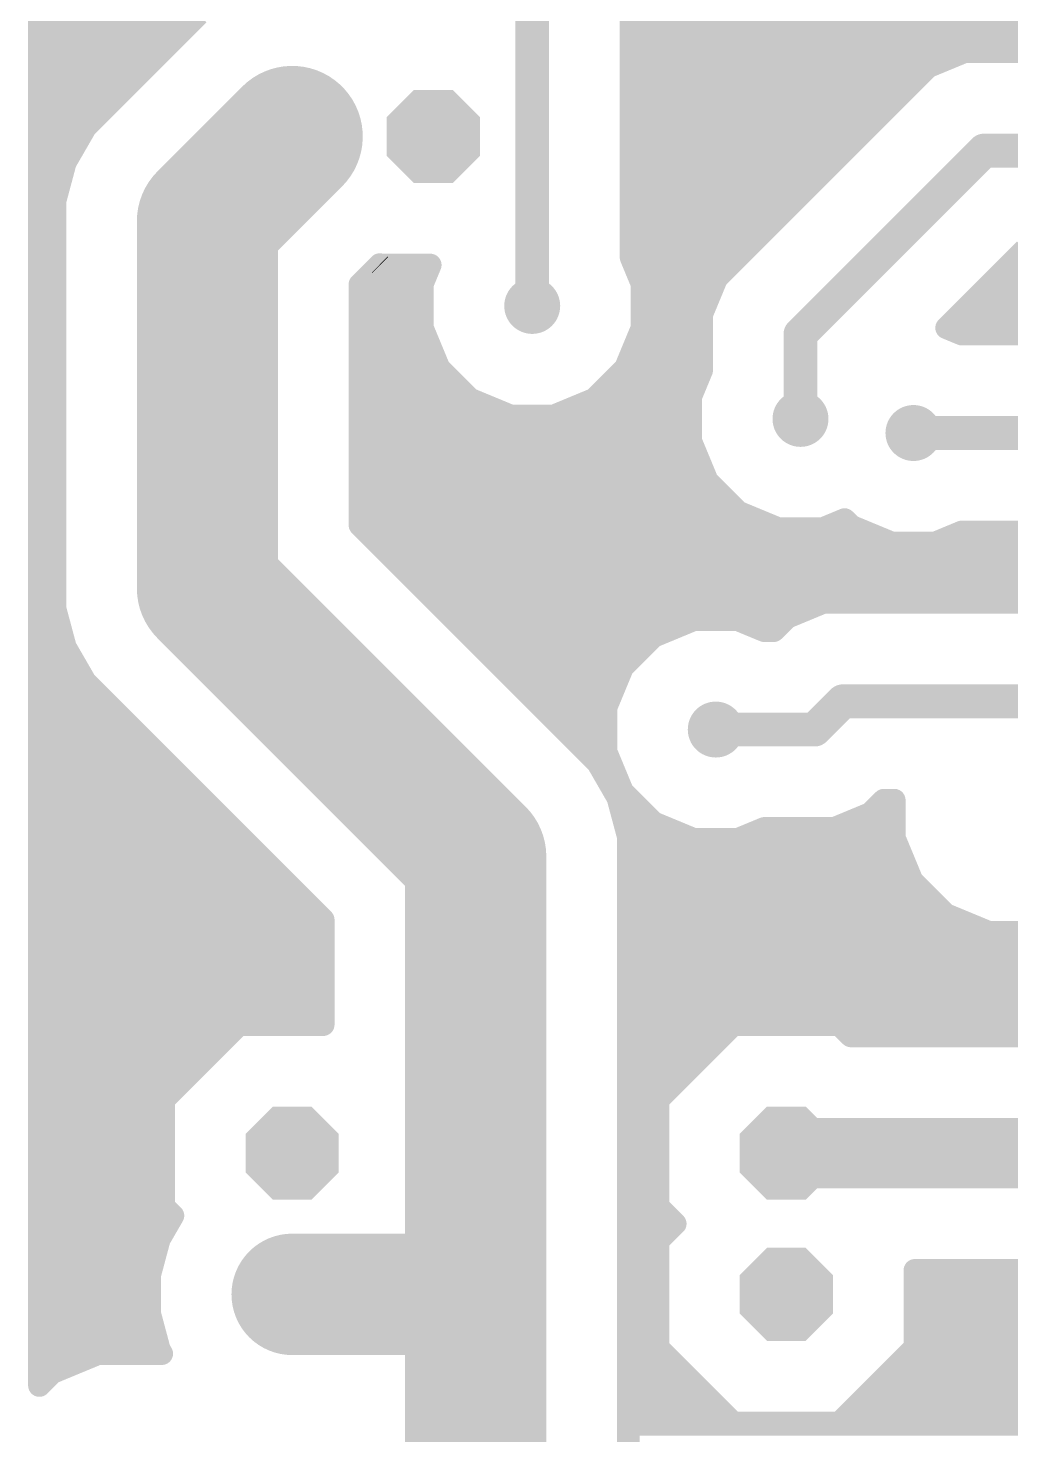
# Model space of a CAD drawing. Extents: x 0 to 141, y 0 to 150.
# Drawn here: x 55.7 to 73.38, y 25.41 to 50.72 of the extents above; entities that cross this region are included whole.
import ezdxf

# ---------------------------------------------------------------- set-up
doc = ezdxf.new("R2010")
doc.units = 0
for name, color, linetype in [('16', 175, 'CONTINUOUS'), ('17', 82, 'CONTINUOUS'), ('18', 82, 'CONTINUOUS')]:
    doc.layers.add(name, color=color, linetype=linetype)

# ---------------------------------------------------------------- blocks, each defined once
blk = doc.blocks.new('OCTAGONP')
at = {"const_width": 0.5}
blk.add_lwpolyline([(-0.25, -0.1036), (-0.25, 0.1036), (-0.1036, 0.25), (0.1036, 0.25), (0.25, 0.1036), (0.25, -0.1036), (0.1036, -0.25), (-0.1036, -0.25), (-0.25, -0.1036), (-0.25, 0.1036)], dxfattribs=at)
blk = doc.blocks.new('ROUNDV')
at = {"const_width": 0.5}
blk.add_lwpolyline([(0, -0.25, 1), (0, 0.25, 1), (0, -0.25)], format="xyb", dxfattribs=at)

msp = doc.modelspace()

# ---------------------------------------------------------------- linework, layer by layer
at = {"layer": '16'}
for points, const_width in [([(55.9052, 26.3002), (55.9052, 61.8663)], 0.4064), ([(64.77, 45.72), (64.77, 51.816)], 0.6096), ([(58.7676, 50.9631), (56.7329, 48.9284)], 0.4064), ([(66.548, 46.5921), (66.548, 50.9439)], 0.4064), ([(55.9052, 50.8), (58.6045, 50.8)], 0.4064), ([(66.548, 50.8), (86.6648, 50.8)], 0.4064), ([(55.9052, 50.3936), (58.1981, 50.3936)], 0.4064), ([(66.548, 50.3936), (77.0972, 50.3936)], 0.4064), ([(72.5443, 50.292), (71.8908, 50.0213)], 0.4064), ([(76.8519, 50.292), (72.5443, 50.292)], 0.4064), ([(55.9052, 49.9872), (57.7917, 49.9872)], 0.4064), ([(66.548, 49.9872), (71.8567, 49.9872)], 0.4064), ([(71.8908, 50.0213), (71.3907, 49.5212)], 0.4064), ([(58.928, 47.244), (60.452, 48.768)], 2.54), ([(55.9052, 49.5808), (57.3853, 49.5808)], 0.4064), ([(66.548, 49.5808), (71.4503, 49.5808)], 0.4064), ([(71.3907, 49.5212), (68.0887, 46.2192)], 0.4064), ([(55.9052, 49.1744), (56.9789, 49.1744)], 0.4064), ([(66.548, 49.1744), (71.0439, 49.1744)], 0.4064), ([(56.7329, 48.9284), (56.3717, 48.3028)], 0.4064), ([(55.9052, 48.768), (56.6403, 48.768)], 0.4064), ([(66.548, 48.768), (70.6375, 48.768)], 0.4064), ([(69.596, 45.212), (72.898, 48.514)], 0.6096), ([(72.898, 48.514), (77.724, 48.514)], 0.6096), ([(55.9052, 48.3616), (56.4057, 48.3616)], 0.4064), ([(56.3717, 48.3028), (56.1848, 47.6052)], 0.4064), ([(58.928, 40.64), (58.928, 47.244)], 2.54), ([(66.548, 48.3616), (70.2311, 48.3616)], 0.4064), ([(55.9052, 47.9552), (56.2786, 47.9552)], 0.4064), ([(66.548, 47.9552), (69.8247, 47.9552)], 0.4064), ([(55.9052, 47.5488), (56.1848, 47.5488)], 0.4064), ([(56.1848, 47.6052), (56.1848, 40.2788)], 0.4064), ([(66.548, 47.5488), (69.4183, 47.5488)], 0.4064), ([(55.9052, 47.1424), (56.1848, 47.1424)], 0.4064), ([(66.548, 47.1424), (69.0119, 47.1424)], 0.4064), ([(55.9052, 46.736), (56.1848, 46.736)], 0.4064), ([(66.548, 46.736), (68.6055, 46.736)], 0.4064), ([(72.2246, 45.3261), (73.6345, 46.736)], 0.4064), ([(61.6712, 46.1077), (62.0273, 46.4639)], 0.4064), ([(62.0273, 46.4639), (62.0346, 46.4566)], 0.4064), ([(62.0346, 46.4566), (62.9359, 46.4566)], 0.4064), ([(62.9359, 46.4566), (62.7936, 46.1131)], 0.4064), ([(66.7464, 46.1131), (66.548, 46.5921)], 0.4064), ([(55.9052, 46.3296), (56.1848, 46.3296)], 0.4064), ([(61.6712, 41.7763), (61.6712, 46.1077)], 0.4064), ([(61.8931, 46.3296), (62.8833, 46.3296)], 0.4064), ([(62.7936, 46.1131), (62.7936, 45.3269)], 0.4064), ([(66.6567, 46.3296), (68.1991, 46.3296)], 0.4064), ([(66.7464, 45.3269), (66.7464, 46.1131)], 0.4064), ([(68.0887, 46.2192), (67.818, 45.5657)], 0.4064), ([(73.2281, 46.3296), (86.6648, 46.3296)], 0.4064), ([(55.9052, 45.9232), (56.1848, 45.9232)], 0.4064), ([(61.6712, 45.9232), (62.7936, 45.9232)], 0.4064), ([(66.7464, 45.9232), (67.9661, 45.9232)], 0.4064), ([(72.8217, 45.9232), (86.6648, 45.9232)], 0.4064), ([(55.9052, 45.5168), (56.1848, 45.5168)], 0.4064), ([(61.6712, 45.5168), (62.7936, 45.5168)], 0.4064), ([(66.7464, 45.5168), (67.818, 45.5168)], 0.4064), ([(67.818, 45.5657), (67.818, 44.5601)], 0.4064), ([(72.4153, 45.5168), (86.6648, 45.5168)], 0.4064), ([(55.9052, 45.1104), (56.1848, 45.1104)], 0.4064), ([(61.6712, 45.1104), (62.8833, 45.1104)], 0.4064), ([(62.7936, 45.3269), (63.0945, 44.6005)], 0.4064), ([(66.4455, 44.6005), (66.7464, 45.3269)], 0.4064), ([(66.6567, 45.1104), (67.818, 45.1104)], 0.4064), ([(69.596, 43.688), (69.596, 45.212)], 0.6096), ([(72.5001, 45.212), (72.2246, 45.3261)], 0.4064), ([(75.8359, 45.212), (72.5001, 45.212)], 0.4064), ([(55.9052, 44.704), (56.1848, 44.704)], 0.4064), ([(61.6712, 44.704), (63.0516, 44.704)], 0.4064), ([(63.0945, 44.6005), (63.6505, 44.0445)], 0.4064), ([(65.8895, 44.0445), (66.4455, 44.6005)], 0.4064), ([(66.4884, 44.704), (67.818, 44.704)], 0.4064), ([(67.818, 44.5601), (67.6196, 44.0811)], 0.4064), ([(55.9052, 44.2976), (56.1848, 44.2976)], 0.4064), ([(61.6712, 44.2976), (63.3973, 44.2976)], 0.4064), ([(66.1427, 44.2976), (67.7093, 44.2976)], 0.4064), ([(67.6196, 44.0811), (67.6196, 43.2949)], 0.4064), ([(55.9052, 43.8912), (56.1848, 43.8912)], 0.4064), ([(61.6712, 43.8912), (64.0205, 43.8912)], 0.4064), ([(63.6505, 44.0445), (64.3769, 43.7436)], 0.4064), ([(65.1631, 43.7436), (65.8895, 44.0445)], 0.4064), ([(65.5195, 43.8912), (67.6196, 43.8912)], 0.4064), ([(64.3769, 43.7436), (65.1631, 43.7436)], 0.4064), ([(55.9052, 43.4848), (56.1848, 43.4848)], 0.4064), ([(61.6712, 43.4848), (67.6196, 43.4848)], 0.4064), ([(71.628, 43.434), (76.708, 43.434)], 0.6096), ([(55.9052, 43.0784), (56.1848, 43.0784)], 0.4064), ([(61.6712, 43.0784), (67.7093, 43.0784)], 0.4064), ([(67.6196, 43.2949), (67.9205, 42.5685)], 0.4064), ([(55.9052, 42.672), (56.1848, 42.672)], 0.4064), ([(61.6712, 42.672), (67.8776, 42.672)], 0.4064), ([(67.9205, 42.5685), (68.4765, 42.0125)], 0.4064), ([(55.9052, 42.2656), (56.1848, 42.2656)], 0.4064), ([(61.6712, 42.2656), (68.2233, 42.2656)], 0.4064), ([(55.9052, 41.8592), (56.1848, 41.8592)], 0.4064), ([(61.6712, 41.8592), (68.8465, 41.8592)], 0.4064), ([(68.4765, 42.0125), (69.2029, 41.7116)], 0.4064), ([(69.9891, 41.7116), (70.3895, 41.8774)], 0.4064), ([(70.3455, 41.8592), (70.4077, 41.8592)], 0.4064), ([(70.3895, 41.8774), (70.5085, 41.7585)], 0.4064), ([(63.754, 35.814), (58.928, 40.64)], 2.54), ([(65.9491, 37.4984), (61.6712, 41.7763)], 0.4064), ([(69.2029, 41.7116), (69.9891, 41.7116)], 0.4064), ([(70.5085, 41.7585), (71.2349, 41.4576)], 0.4064), ([(72.0211, 41.4576), (72.5001, 41.656)], 0.4064), ([(72.5001, 41.656), (75.8359, 41.656)], 0.4064), ([(55.9052, 41.4528), (56.1848, 41.4528)], 0.4064), ([(61.9947, 41.4528), (86.6648, 41.4528)], 0.4064), ([(71.2349, 41.4576), (72.0211, 41.4576)], 0.4064), ([(55.9052, 41.0464), (56.1848, 41.0464)], 0.4064), ([(62.4011, 41.0464), (86.6648, 41.0464)], 0.4064), ([(55.9052, 40.64), (56.1848, 40.64)], 0.4064), ([(62.8075, 40.64), (86.6648, 40.64)], 0.4064), ([(70.0043, 40.386), (69.3508, 40.1153)], 0.4064), ([(78.5857, 40.386), (70.0043, 40.386)], 0.4064), ([(55.9052, 40.2336), (56.1969, 40.2336)], 0.4064), ([(56.1848, 40.2788), (56.3717, 39.5812)], 0.4064), ([(63.2139, 40.2336), (69.6364, 40.2336)], 0.4064), ([(67.6789, 40.0764), (66.9525, 39.7755)], 0.4064), ([(68.4651, 40.0764), (67.6789, 40.0764)], 0.4064), ([(68.9441, 39.878), (68.4651, 40.0764)], 0.4064), ([(69.3508, 40.1153), (69.1135, 39.878)], 0.4064), ([(55.9052, 39.8272), (56.3058, 39.8272)], 0.4064), ([(63.6203, 39.8272), (67.0773, 39.8272)], 0.4064), ([(69.1135, 39.878), (68.9441, 39.878)], 0.4064), ([(56.3717, 39.5812), (56.7329, 38.9556)], 0.4064), ([(66.9525, 39.7755), (66.3965, 39.2195)], 0.4064), ([(55.9052, 39.4208), (56.4643, 39.4208)], 0.4064), ([(64.0267, 39.4208), (66.5978, 39.4208)], 0.4064), ([(66.3965, 39.2195), (66.0956, 38.4931)], 0.4064), ([(55.9052, 39.0144), (56.699, 39.0144)], 0.4064), ([(56.7329, 38.9556), (57.2436, 38.4449)], 0.4064), ([(64.4331, 39.0144), (66.3115, 39.0144)], 0.4064), ([(55.9052, 38.608), (57.0805, 38.608)], 0.4064), ([(64.8395, 38.608), (66.1432, 38.608)], 0.4064), ([(69.85, 38.1), (70.358, 38.608)], 0.6096), ([(70.358, 38.608), (78.232, 38.608)], 0.6096), ([(57.2436, 38.4449), (61.0108, 34.6777)], 0.4064), ([(66.0956, 38.4931), (66.0956, 37.7069)], 0.4064), ([(55.9052, 38.2016), (57.4869, 38.2016)], 0.4064), ([(65.2459, 38.2016), (66.0956, 38.2016)], 0.4064), ([(68.072, 38.1), (69.85, 38.1)], 0.6096), ([(55.9052, 37.7952), (57.8933, 37.7952)], 0.4064), ([(65.6523, 37.7952), (66.0956, 37.7952)], 0.4064), ([(66.0956, 37.7069), (66.3965, 36.9805)], 0.4064), ([(55.9052, 37.3888), (58.2997, 37.3888)], 0.4064), ([(66.3103, 36.8728), (65.9491, 37.4984)], 0.4064), ([(66.0124, 37.3888), (66.2273, 37.3888)], 0.4064), ([(55.9052, 36.9824), (58.7061, 36.9824)], 0.4064), ([(63.754, 27.686), (63.754, 35.814)], 2.54), ([(66.247, 36.9824), (66.3957, 36.9824)], 0.4064), ([(66.4972, 36.1752), (66.3103, 36.8728)], 0.4064), ([(66.3965, 36.9805), (66.9525, 36.4245)], 0.4064), ([(70.8572, 36.5927), (71.0945, 36.83)], 0.4064), ([(71.0945, 36.83), (71.2828, 36.83)], 0.4064), ([(71.2828, 36.83), (71.2828, 36.1537)], 0.4064), ([(55.9052, 36.576), (59.1125, 36.576)], 0.4064), ([(66.3898, 36.576), (66.8009, 36.576)], 0.4064), ([(70.2037, 36.322), (70.8572, 36.5927)], 0.4064), ([(70.8169, 36.576), (71.2828, 36.576)], 0.4064), ([(66.9525, 36.4245), (67.6789, 36.1236)], 0.4064), ([(68.4651, 36.1236), (68.9441, 36.322)], 0.4064), ([(68.9441, 36.322), (70.2037, 36.322)], 0.4064), ([(55.9052, 36.1696), (59.5189, 36.1696)], 0.4064), ([(66.4972, 24.5537), (66.4972, 36.1752)], 0.4064), ([(66.4972, 36.1696), (67.5678, 36.1696)], 0.4064), ([(67.6789, 36.1236), (68.4651, 36.1236)], 0.4064), ([(68.5762, 36.1696), (71.2828, 36.1696)], 0.4064), ([(71.2828, 36.1537), (71.606, 35.3733)], 0.4064), ([(55.9052, 35.7632), (59.9253, 35.7632)], 0.4064), ([(66.4972, 35.7632), (71.4445, 35.7632)], 0.4064), ([(55.9052, 35.3568), (60.3317, 35.3568)], 0.4064), ([(66.4972, 35.3568), (71.6225, 35.3568)], 0.4064), ([(71.606, 35.3733), (72.2033, 34.776)], 0.4064), ([(55.9052, 34.9504), (60.7381, 34.9504)], 0.4064), ([(66.4972, 34.9504), (72.0289, 34.9504)], 0.4064), ([(72.2033, 34.776), (72.9837, 34.4528)], 0.4064), ([(55.9052, 34.544), (61.0108, 34.544)], 0.4064), ([(61.0108, 34.6777), (61.0108, 32.7914)], 0.4064), ([(66.4972, 34.544), (72.7635, 34.544)], 0.4064), ([(72.9837, 34.4528), (73.8283, 34.4528)], 0.4064), ([(55.9052, 34.1376), (61.0108, 34.1376)], 0.4064), ([(66.4972, 34.1376), (86.6648, 34.1376)], 0.4064), ([(55.9052, 33.7312), (61.0108, 33.7312)], 0.4064), ([(66.4972, 33.7312), (86.6648, 33.7312)], 0.4064), ([(55.9052, 33.3248), (61.0108, 33.3248)], 0.4064), ([(66.4972, 33.3248), (86.6648, 33.3248)], 0.4064), ([(55.9052, 32.9184), (61.0108, 32.9184)], 0.4064), ([(59.4946, 32.7914), (58.1406, 31.4374)], 0.4064), ([(61.0108, 32.7914), (59.4946, 32.7914)], 0.4064), ([(66.4972, 32.9184), (86.6648, 32.9184)], 0.4064), ([(68.3846, 32.7914), (67.0306, 31.4374)], 0.4064), ([(70.2994, 32.7914), (68.3846, 32.7914)], 0.4064), ([(70.5026, 32.5882), (70.2994, 32.7914)], 0.4064), ([(55.9052, 32.512), (59.2152, 32.512)], 0.4064), ([(66.4972, 32.512), (68.1052, 32.512)], 0.4064), ([(76.8174, 32.5882), (70.5026, 32.5882)], 0.4064), ([(55.9052, 32.1056), (58.8088, 32.1056)], 0.4064), ([(66.4972, 32.1056), (67.6988, 32.1056)], 0.4064), ([(55.9052, 31.6992), (58.4024, 31.6992)], 0.4064), ([(66.4972, 31.6992), (67.2924, 31.6992)], 0.4064), ([(58.1406, 31.4374), (58.1406, 29.5226)], 0.4064), ([(67.0306, 31.4374), (67.0306, 29.5226)], 0.4064), ([(55.9052, 31.2928), (58.1406, 31.2928)], 0.4064), ([(66.4972, 31.2928), (67.0306, 31.2928)], 0.4064), ([(55.9052, 30.8864), (58.1406, 30.8864)], 0.4064), ([(66.4972, 30.8864), (67.0306, 30.8864)], 0.4064), ([(69.342, 30.48), (77.978, 30.48)], 1.27), ([(55.9052, 30.48), (58.1406, 30.48)], 0.4064), ([(66.4972, 30.48), (67.0306, 30.48)], 0.4064), ([(55.9052, 30.0736), (58.1406, 30.0736)], 0.4064), ([(66.4972, 30.0736), (67.0306, 30.0736)], 0.4064), ([(55.9052, 29.6672), (58.1406, 29.6672)], 0.4064), ([(66.4972, 29.6672), (67.0306, 29.6672)], 0.4064), ([(58.1406, 29.5226), (58.3072, 29.356)], 0.4064), ([(67.0306, 29.5226), (67.3432, 29.21)], 0.4064), ([(55.9052, 29.2608), (58.2523, 29.2608)], 0.4064), ([(58.3072, 29.356), (58.0614, 28.9302)], 0.4064), ([(66.4972, 29.2608), (67.2924, 29.2608)], 0.4064), ([(67.3432, 29.21), (67.0306, 28.8974)], 0.4064), ([(58.0614, 28.9302), (57.8866, 28.2777)], 0.4064), ([(67.0306, 28.8974), (67.0306, 26.9826)], 0.4064), ([(55.9052, 28.8544), (58.0411, 28.8544)], 0.4064), ([(60.452, 27.94), (63.5, 27.94)], 2.1844), ([(63.5, 27.94), (63.754, 27.686)], 2.1844), ([(63.754, 21.4884), (63.754, 27.686)], 2.54), ([(66.4972, 28.8544), (67.0306, 28.8544)], 0.4064), ([(55.9052, 28.448), (57.9322, 28.448)], 0.4064), ([(66.4972, 28.448), (67.0306, 28.448)], 0.4064), ([(57.8866, 28.2777), (57.8866, 27.6023)], 0.4064), ([(71.6534, 26.9826), (71.6534, 28.3718)], 0.4064), ([(71.6534, 28.3718), (75.6666, 28.3718)], 0.4064), ([(55.9052, 28.0416), (57.8866, 28.0416)], 0.4064), ([(66.4972, 28.0416), (67.0306, 28.0416)], 0.4064), ([(71.6534, 28.0416), (75.6666, 28.0416)], 0.4064), ([(55.9052, 27.6352), (57.8866, 27.6352)], 0.4064), ([(66.4972, 27.6352), (67.0306, 27.6352)], 0.4064), ([(71.6534, 27.6352), (75.6666, 27.6352)], 0.4064), ([(57.8866, 27.6023), (58.0614, 26.9498)], 0.4064), ([(55.9052, 27.2288), (57.9867, 27.2288)], 0.4064), ([(66.4972, 27.2288), (67.0306, 27.2288)], 0.4064), ([(71.6534, 27.2288), (75.6666, 27.2288)], 0.4064), ([(56.9594, 26.8732), (56.1379, 26.5329)], 0.4064), ([(58.1057, 26.8732), (56.9594, 26.8732)], 0.4064), ([(58.0614, 26.9498), (58.1057, 26.8732)], 0.4064), ([(67.0306, 26.9826), (68.3846, 25.6286)], 0.4064), ([(70.2994, 25.6286), (71.6534, 26.9826)], 0.4064), ([(55.9052, 26.8224), (56.8368, 26.8224)], 0.4064), ([(66.4972, 26.8224), (67.1908, 26.8224)], 0.4064), ([(71.4932, 26.8224), (75.8268, 26.8224)], 0.4064), ([(56.1379, 26.5329), (55.9052, 26.3002)], 0.4064), ([(55.9052, 26.416), (56.021, 26.416)], 0.4064), ([(66.4972, 26.416), (67.5972, 26.416)], 0.4064), ([(71.0868, 26.416), (76.2332, 26.416)], 0.4064), ([(66.4972, 26.0096), (68.0036, 26.0096)], 0.4064), ([(70.6804, 26.0096), (76.6396, 26.0096)], 0.4064), ([(68.3846, 25.6286), (70.2994, 25.6286)], 0.4064), ([(66.4972, 25.6032), (86.6648, 25.6032)], 0.4064)]:
    msp.add_lwpolyline(points, dxfattribs=dict(at, const_width=const_width))
for points, const_width in [([(55.9052, 50.9016, 1), (55.9052, 50.6984)], 0.2032), ([(58.6045, 50.6984, 1), (58.6045, 50.9016)], 0.2032), ([(66.548, 50.9016, 1), (66.548, 50.6984)], 0.2032), ([(55.9052, 50.4952, 1), (55.9052, 50.292)], 0.2032), ([(58.1981, 50.292, 1), (58.1981, 50.4952)], 0.2032), ([(66.548, 50.4952, 1), (66.548, 50.292)], 0.2032), ([(72.5443, 50.3936, 1), (72.5443, 50.1904)], 0.2032), ([(72.5832, 50.1981, 1), (72.5055, 50.3859)], 0.2032), ([(55.9052, 50.0888, 1), (55.9052, 49.8856)], 0.2032), ([(57.7917, 49.8856, 1), (57.7917, 50.0888)], 0.2032), ([(66.548, 50.0888, 1), (66.548, 49.8856)], 0.2032), ([(71.852, 50.1152, 1), (71.9297, 49.9274)], 0.2032), ([(71.9627, 49.9495, 1), (71.819, 50.0932)], 0.2032), ([(71.8567, 49.8856, 1), (71.8567, 50.0888)], 0.2032), ([(60.901, 48.319, 1), (60.003, 49.217)], 1.27), ([(55.9052, 49.6824, 1), (55.9052, 49.4792)], 0.2032), ([(57.3853, 49.4792, 1), (57.3853, 49.6824)], 0.2032), ([(66.548, 49.6824, 1), (66.548, 49.4792)], 0.2032), ([(71.3188, 49.593, 1), (71.4625, 49.4493)], 0.2032), ([(71.4625, 49.4493, 1), (71.3188, 49.593)], 0.2032), ([(71.4503, 49.4792, 1), (71.4503, 49.6824)], 0.2032), ([(55.9052, 49.276, 1), (55.9052, 49.0728)], 0.2032), ([(56.9789, 49.0728, 1), (56.9789, 49.276)], 0.2032), ([(66.548, 49.276, 1), (66.548, 49.0728)], 0.2032), ([(71.0439, 49.0728, 1), (71.0439, 49.276)], 0.2032), ([(56.6611, 49.0002, 1), (56.8047, 48.8565)], 0.2032), ([(56.8209, 48.8776, 1), (56.6449, 48.9792)], 0.2032), ([(55.9052, 48.8696, 1), (55.9052, 48.6664)], 0.2032), ([(56.6403, 48.6664, 1), (56.6403, 48.8696)], 0.2032), ([(66.548, 48.8696, 1), (66.548, 48.6664)], 0.2032), ([(70.6375, 48.6664, 1), (70.6375, 48.8696)], 0.2032), ([(72.898, 48.6664, 1), (72.898, 48.3616)], 0.3048), ([(73.0058, 48.4062, 1), (72.7902, 48.6218)], 0.3048), ([(55.9052, 48.4632, 1), (55.9052, 48.26)], 0.2032), ([(56.2838, 48.3536, 1), (56.4597, 48.252)], 0.2032), ([(56.4699, 48.2765, 1), (56.2736, 48.3291)], 0.2032), ([(56.4057, 48.26, 1), (56.4057, 48.4632)], 0.2032), ([(59.563, 47.244, 1), (58.293, 47.244)], 1.27), ([(66.548, 48.4632, 1), (66.548, 48.26)], 0.2032), ([(70.2311, 48.26, 1), (70.2311, 48.4632)], 0.2032), ([(55.9052, 48.0568, 1), (55.9052, 47.8536)], 0.2032), ([(56.2786, 47.8536, 1), (56.2786, 48.0568)], 0.2032), ([(58.479, 47.693, 1), (59.377, 46.795)], 1.27), ([(66.548, 48.0568, 1), (66.548, 47.8536)], 0.2032), ([(69.8247, 47.8536, 1), (69.8247, 48.0568)], 0.2032), ([(55.9052, 47.6504, 1), (55.9052, 47.4472)], 0.2032), ([(56.2864, 47.6052, 1), (56.0832, 47.6052)], 0.2032), ([(56.0867, 47.6314, 1), (56.2829, 47.5789)], 0.2032), ([(56.1848, 47.4472, 1), (56.1848, 47.6504)], 0.2032), ([(66.548, 47.6504, 1), (66.548, 47.4472)], 0.2032), ([(69.4183, 47.4472, 1), (69.4183, 47.6504)], 0.2032), ([(55.9052, 47.244, 1), (55.9052, 47.0408)], 0.2032), ([(56.1848, 47.0408, 1), (56.1848, 47.244)], 0.2032), ([(66.548, 47.244, 1), (66.548, 47.0408)], 0.2032), ([(69.0119, 47.0408, 1), (69.0119, 47.244)], 0.2032), ([(55.9052, 46.8376, 1), (55.9052, 46.6344)], 0.2032), ([(56.1848, 46.6344, 1), (56.1848, 46.8376)], 0.2032), ([(66.548, 46.8376, 1), (66.548, 46.6344)], 0.2032), ([(68.6055, 46.6344, 1), (68.6055, 46.8376)], 0.2032), ([(62.0992, 46.5357, 1), (61.9555, 46.392)], 0.2032), ([(62.0346, 46.5582, 1), (62.0346, 46.355)], 0.2032), ([(62.0992, 46.392, 1), (61.9555, 46.5357)], 0.2032), ([(61.9627, 46.3848, 1), (62.1064, 46.5284)], 0.2032), ([(63.0297, 46.4177, 1), (62.842, 46.4955)], 0.2032), ([(62.9359, 46.355, 1), (62.9359, 46.5582)], 0.2032), ([(66.6419, 46.631, 1), (66.4541, 46.5532)], 0.2032), ([(66.4464, 46.5921, 1), (66.6496, 46.5921)], 0.2032), ([(55.9052, 46.4312, 1), (55.9052, 46.228)], 0.2032), ([(56.1848, 46.228, 1), (56.1848, 46.4312)], 0.2032), ([(61.7728, 46.1077, 1), (61.5696, 46.1077)], 0.2032), ([(61.8931, 46.4312, 1), (61.8931, 46.228)], 0.2032), ([(62.8952, 46.1131, 1), (62.692, 46.1131)], 0.2032), ([(62.8833, 46.228, 1), (62.8833, 46.4312)], 0.2032), ([(66.6567, 46.4312, 1), (66.6567, 46.228)], 0.2032), ([(66.848, 46.1131, 1), (66.6448, 46.1131)], 0.2032), ([(68.0168, 46.291, 1), (68.1605, 46.1473)], 0.2032), ([(68.1826, 46.1803, 1), (67.9948, 46.258)], 0.2032), ([(68.1991, 46.228, 1), (68.1991, 46.4312)], 0.2032), ([(73.2281, 46.4312, 1), (73.2281, 46.228)], 0.2032), ([(55.9052, 46.0248, 1), (55.9052, 45.8216)], 0.2032), ([(56.1848, 45.8216, 1), (56.1848, 46.0248)], 0.2032), ([(61.5994, 46.1796, 1), (61.743, 46.0359)], 0.2032), ([(61.6712, 46.0248, 1), (61.6712, 45.8216)], 0.2032), ([(62.6997, 46.152, 1), (62.8875, 46.0743)], 0.2032), ([(62.7936, 45.8216, 1), (62.7936, 46.0248)], 0.2032), ([(66.7464, 46.0248, 1), (66.7464, 45.8216)], 0.2032), ([(66.6525, 46.0743, 1), (66.8403, 46.152)], 0.2032), ([(67.9661, 45.8216, 1), (67.9661, 46.0248)], 0.2032), ([(72.8217, 46.0248, 1), (72.8217, 45.8216)], 0.2032), ([(64.6176, 45.72, 1), (64.9224, 45.72)], 0.3048), ([(55.9052, 45.6184, 1), (55.9052, 45.4152)], 0.2032), ([(56.1848, 45.4152, 1), (56.1848, 45.6184)], 0.2032), ([(61.6712, 45.6184, 1), (61.6712, 45.4152)], 0.2032), ([(62.7936, 45.4152, 1), (62.7936, 45.6184)], 0.2032), ([(66.7464, 45.6184, 1), (66.7464, 45.4152)], 0.2032), ([(67.9196, 45.5657, 1), (67.7164, 45.5657)], 0.2032), ([(67.7241, 45.6045, 1), (67.9119, 45.5268)], 0.2032), ([(67.818, 45.4152, 1), (67.818, 45.6184)], 0.2032), ([(72.4153, 45.6184, 1), (72.4153, 45.4152)], 0.2032), ([(55.9052, 45.212, 1), (55.9052, 45.0088)], 0.2032), ([(56.1848, 45.0088, 1), (56.1848, 45.212)], 0.2032), ([(61.6712, 45.212, 1), (61.6712, 45.0088)], 0.2032), ([(62.8875, 45.3657, 1), (62.6997, 45.288)], 0.2032), ([(62.692, 45.3269, 1), (62.8952, 45.3269)], 0.2032), ([(62.8833, 45.0088, 1), (62.8833, 45.212)], 0.2032), ([(66.6567, 45.212, 1), (66.6567, 45.0088)], 0.2032), ([(66.6448, 45.3269, 1), (66.848, 45.3269)], 0.2032), ([(66.8403, 45.288, 1), (66.6525, 45.3657)], 0.2032), ([(67.818, 45.0088, 1), (67.818, 45.212)], 0.2032), ([(69.4882, 45.3198, 1), (69.7038, 45.1042)], 0.3048), ([(69.7484, 45.212, 1), (69.4436, 45.212)], 0.3048), ([(72.1527, 45.398, 1), (72.2964, 45.2543)], 0.2032), ([(72.2635, 45.42, 1), (72.1857, 45.2323)], 0.2032), ([(72.5001, 45.3136, 1), (72.5001, 45.1104)], 0.2032), ([(72.4612, 45.1181, 1), (72.539, 45.3059)], 0.2032), ([(55.9052, 44.8056, 1), (55.9052, 44.6024)], 0.2032), ([(56.1848, 44.6024, 1), (56.1848, 44.8056)], 0.2032), ([(61.6712, 44.8056, 1), (61.6712, 44.6024)], 0.2032), ([(63.1663, 44.6723, 1), (63.0226, 44.5286)], 0.2032), ([(63.0516, 44.6024, 1), (63.0516, 44.8056)], 0.2032), ([(66.5174, 44.5286, 1), (66.3737, 44.6723)], 0.2032), ([(66.4884, 44.8056, 1), (66.4884, 44.6024)], 0.2032), ([(67.818, 44.6024, 1), (67.818, 44.8056)], 0.2032), ([(63.0006, 44.5616, 1), (63.1884, 44.6393)], 0.2032), ([(66.3516, 44.6393, 1), (66.5394, 44.5616)], 0.2032), ([(67.7164, 44.5601, 1), (67.9196, 44.5601)], 0.2032), ([(67.9119, 44.5212, 1), (67.7241, 44.599)], 0.2032), ([(55.9052, 44.3992, 1), (55.9052, 44.196)], 0.2032), ([(56.1848, 44.196, 1), (56.1848, 44.3992)], 0.2032), ([(61.6712, 44.3992, 1), (61.6712, 44.196)], 0.2032), ([(63.3973, 44.196, 1), (63.3973, 44.3992)], 0.2032), ([(66.1427, 44.3992, 1), (66.1427, 44.196)], 0.2032), ([(67.7212, 44.0811, 1), (67.518, 44.0811)], 0.2032), ([(67.7093, 44.196, 1), (67.7093, 44.3992)], 0.2032), ([(55.9052, 43.9928, 1), (55.9052, 43.7896)], 0.2032), ([(56.1848, 43.7896, 1), (56.1848, 43.9928)], 0.2032), ([(61.6712, 43.9928, 1), (61.6712, 43.7896)], 0.2032), ([(63.6893, 44.1384, 1), (63.6116, 43.9506)], 0.2032), ([(63.5786, 43.9726, 1), (63.7223, 44.1163)], 0.2032), ([(64.0205, 43.7896, 1), (64.0205, 43.9928)], 0.2032), ([(65.5195, 43.9928, 1), (65.5195, 43.7896)], 0.2032), ([(65.8177, 44.1163, 1), (65.9614, 43.9726)], 0.2032), ([(65.9284, 43.9506, 1), (65.8507, 44.1384)], 0.2032), ([(67.5257, 44.12, 1), (67.7135, 44.0423)], 0.2032), ([(67.6196, 43.7896, 1), (67.6196, 43.9928)], 0.2032), ([(64.3769, 43.8452, 1), (64.3769, 43.642)], 0.2032), ([(64.338, 43.6497, 1), (64.4157, 43.8375)], 0.2032), ([(65.1243, 43.8375, 1), (65.202, 43.6497)], 0.2032), ([(65.1631, 43.642, 1), (65.1631, 43.8452)], 0.2032), ([(69.4436, 43.688, 1), (69.7484, 43.688)], 0.3048), ([(55.9052, 43.5864, 1), (55.9052, 43.3832)], 0.2032), ([(56.1848, 43.3832, 1), (56.1848, 43.5864)], 0.2032), ([(61.6712, 43.5864, 1), (61.6712, 43.3832)], 0.2032), ([(67.6196, 43.3832, 1), (67.6196, 43.5864)], 0.2032), ([(71.628, 43.5864, 1), (71.628, 43.2816)], 0.3048), ([(55.9052, 43.18, 1), (55.9052, 42.9768)], 0.2032), ([(56.1848, 42.9768, 1), (56.1848, 43.18)], 0.2032), ([(61.6712, 43.18, 1), (61.6712, 42.9768)], 0.2032), ([(67.7135, 43.3337, 1), (67.5257, 43.256)], 0.2032), ([(67.518, 43.2949, 1), (67.7212, 43.2949)], 0.2032), ([(67.7093, 42.9768, 1), (67.7093, 43.18)], 0.2032), ([(55.9052, 42.7736, 1), (55.9052, 42.5704)], 0.2032), ([(56.1848, 42.5704, 1), (56.1848, 42.7736)], 0.2032), ([(61.6712, 42.7736, 1), (61.6712, 42.5704)], 0.2032), ([(67.9923, 42.6403, 1), (67.8486, 42.4966)], 0.2032), ([(67.8776, 42.5704, 1), (67.8776, 42.7736)], 0.2032), ([(67.8266, 42.5296, 1), (68.0144, 42.6073)], 0.2032), ([(55.9052, 42.3672, 1), (55.9052, 42.164)], 0.2032), ([(56.1848, 42.164, 1), (56.1848, 42.3672)], 0.2032), ([(61.6712, 42.3672, 1), (61.6712, 42.164)], 0.2032), ([(68.2233, 42.164, 1), (68.2233, 42.3672)], 0.2032), ([(55.9052, 41.9608, 1), (55.9052, 41.7576)], 0.2032), ([(56.1848, 41.7576, 1), (56.1848, 41.9608)], 0.2032), ([(61.6712, 41.9608, 1), (61.6712, 41.7576)], 0.2032), ([(68.5153, 42.1064, 1), (68.4376, 41.9186)], 0.2032), ([(68.4046, 41.9406, 1), (68.5483, 42.0843)], 0.2032), ([(68.8465, 41.7576, 1), (68.8465, 41.9608)], 0.2032), ([(70.3455, 41.9608, 1), (70.3455, 41.7576)], 0.2032), ([(70.4613, 41.9493, 1), (70.3177, 41.8056)], 0.2032), ([(70.4284, 41.7836, 1), (70.3506, 41.9713)], 0.2032), ([(70.4077, 41.7576, 1), (70.4077, 41.9608)], 0.2032), ([(59.377, 41.089, 1), (58.479, 40.191)], 1.27), ([(61.743, 41.8481, 1), (61.5994, 41.7044)], 0.2032), ([(61.5696, 41.7763, 1), (61.7728, 41.7763)], 0.2032), ([(69.2029, 41.8132, 1), (69.2029, 41.61)], 0.2032), ([(69.164, 41.6177, 1), (69.2417, 41.8055)], 0.2032), ([(69.9503, 41.8055, 1), (70.028, 41.6177)], 0.2032), ([(69.9891, 41.61, 1), (69.9891, 41.8132)], 0.2032), ([(70.5473, 41.8524, 1), (70.4696, 41.6646)], 0.2032), ([(70.4366, 41.6866, 1), (70.5803, 41.8303)], 0.2032), ([(72.5001, 41.7576, 1), (72.5001, 41.5544)], 0.2032), ([(72.539, 41.5621, 1), (72.4612, 41.7499)], 0.2032), ([(55.9052, 41.5544, 1), (55.9052, 41.3512)], 0.2032), ([(56.1848, 41.3512, 1), (56.1848, 41.5544)], 0.2032), ([(61.9947, 41.5544, 1), (61.9947, 41.3512)], 0.2032), ([(71.2349, 41.5592, 1), (71.2349, 41.356)], 0.2032), ([(71.196, 41.3637, 1), (71.2737, 41.5515)], 0.2032), ([(71.9823, 41.5515, 1), (72.06, 41.3637)], 0.2032), ([(72.0211, 41.356, 1), (72.0211, 41.5592)], 0.2032), ([(55.9052, 41.148, 1), (55.9052, 40.9448)], 0.2032), ([(56.1848, 40.9448, 1), (56.1848, 41.148)], 0.2032), ([(58.293, 40.64, 1), (59.563, 40.64)], 1.27), ([(62.4011, 41.148, 1), (62.4011, 40.9448)], 0.2032), ([(55.9052, 40.7416, 1), (55.9052, 40.5384)], 0.2032), ([(56.1848, 40.5384, 1), (56.1848, 40.7416)], 0.2032), ([(62.8075, 40.7416, 1), (62.8075, 40.5384)], 0.2032), ([(70.0043, 40.4876, 1), (70.0043, 40.2844)], 0.2032), ([(70.0432, 40.2921, 1), (69.9655, 40.4799)], 0.2032), ([(55.9052, 40.3352, 1), (55.9052, 40.132)], 0.2032), ([(56.2829, 40.3051, 1), (56.0867, 40.2526)], 0.2032), ([(56.0832, 40.2788, 1), (56.2864, 40.2788)], 0.2032), ([(56.1969, 40.132, 1), (56.1969, 40.3352)], 0.2032), ([(63.2139, 40.3352, 1), (63.2139, 40.132)], 0.2032), ([(67.6789, 40.178, 1), (67.6789, 39.9748)], 0.2032), ([(67.7177, 39.9825, 1), (67.64, 40.1703)], 0.2032), ([(68.504, 40.1703, 1), (68.4263, 39.9825)], 0.2032), ([(68.4651, 39.9748, 1), (68.4651, 40.178)], 0.2032), ([(69.312, 40.2092, 1), (69.3897, 40.0214)], 0.2032), ([(69.4227, 40.0435, 1), (69.279, 40.1872)], 0.2032), ([(69.6364, 40.132, 1), (69.6364, 40.3352)], 0.2032), ([(55.9052, 39.9288, 1), (55.9052, 39.7256)], 0.2032), ([(56.3058, 39.7256, 1), (56.3058, 39.9288)], 0.2032), ([(63.6203, 39.9288, 1), (63.6203, 39.7256)], 0.2032), ([(67.0773, 39.7256, 1), (67.0773, 39.9288)], 0.2032), ([(68.9441, 39.9796, 1), (68.9441, 39.7764)], 0.2032), ([(68.9052, 39.7841, 1), (68.983, 39.9719)], 0.2032), ([(69.0417, 39.9498, 1), (69.1854, 39.8062)], 0.2032), ([(69.1135, 39.7764, 1), (69.1135, 39.9796)], 0.2032), ([(56.4597, 39.632, 1), (56.2838, 39.5304)], 0.2032), ([(66.9136, 39.8694, 1), (66.9913, 39.6816)], 0.2032), ([(67.0243, 39.7037, 1), (66.8806, 39.8474)], 0.2032), ([(55.9052, 39.5224, 1), (55.9052, 39.3192)], 0.2032), ([(56.2736, 39.5549, 1), (56.4699, 39.6075)], 0.2032), ([(56.4643, 39.3192, 1), (56.4643, 39.5224)], 0.2032), ([(64.0267, 39.5224, 1), (64.0267, 39.3192)], 0.2032), ([(66.5978, 39.3192, 1), (66.5978, 39.5224)], 0.2032), ([(66.3246, 39.2914, 1), (66.4683, 39.1477)], 0.2032), ([(66.4904, 39.1807, 1), (66.3026, 39.2584)], 0.2032), ([(55.9052, 39.116, 1), (55.9052, 38.9128)], 0.2032), ([(56.8047, 39.0275, 1), (56.6611, 38.8838)], 0.2032), ([(56.6449, 38.9048, 1), (56.8209, 39.0064)], 0.2032), ([(56.699, 38.9128, 1), (56.699, 39.116)], 0.2032), ([(64.4331, 39.116, 1), (64.4331, 38.9128)], 0.2032), ([(66.3115, 38.9128, 1), (66.3115, 39.116)], 0.2032), ([(55.9052, 38.7096, 1), (55.9052, 38.5064)], 0.2032), ([(57.0805, 38.5064, 1), (57.0805, 38.7096)], 0.2032), ([(64.8395, 38.7096, 1), (64.8395, 38.5064)], 0.2032), ([(66.1432, 38.5064, 1), (66.1432, 38.7096)], 0.2032), ([(70.358, 38.7604, 1), (70.358, 38.4556)], 0.3048), ([(70.4658, 38.5002, 1), (70.2502, 38.7158)], 0.3048), ([(57.3155, 38.5167, 1), (57.1718, 38.3731)], 0.2032), ([(57.1718, 38.3731, 1), (57.3155, 38.5167)], 0.2032), ([(66.1972, 38.4931, 1), (65.994, 38.4931)], 0.2032), ([(66.0017, 38.532, 1), (66.1895, 38.4543)], 0.2032), ([(55.9052, 38.3032, 1), (55.9052, 38.1)], 0.2032), ([(57.4869, 38.1, 1), (57.4869, 38.3032)], 0.2032), ([(65.2459, 38.3032, 1), (65.2459, 38.1)], 0.2032), ([(66.0956, 38.1, 1), (66.0956, 38.3032)], 0.2032), ([(68.072, 38.2524, 1), (68.072, 37.9476)], 0.3048), ([(69.7422, 38.2078, 1), (69.9578, 37.9922)], 0.3048), ([(69.85, 37.9476, 1), (69.85, 38.2524)], 0.3048), ([(55.9052, 37.8968, 1), (55.9052, 37.6936)], 0.2032), ([(57.8933, 37.6936, 1), (57.8933, 37.8968)], 0.2032), ([(65.6523, 37.8968, 1), (65.6523, 37.6936)], 0.2032), ([(66.0956, 37.6936, 1), (66.0956, 37.8968)], 0.2032), ([(66.1895, 37.7457, 1), (66.0017, 37.668)], 0.2032), ([(65.994, 37.7069, 1), (66.1972, 37.7069)], 0.2032), ([(55.9052, 37.4904, 1), (55.9052, 37.2872)], 0.2032), ([(58.2997, 37.2872, 1), (58.2997, 37.4904)], 0.2032), ([(66.0371, 37.5492, 1), (65.8611, 37.4476)], 0.2032), ([(65.8773, 37.4265, 1), (66.0209, 37.5702)], 0.2032), ([(66.0124, 37.4904, 1), (66.0124, 37.2872)], 0.2032), ([(66.2273, 37.2872, 1), (66.2273, 37.4904)], 0.2032), ([(55.9052, 37.084, 1), (55.9052, 36.8808)], 0.2032), ([(58.7061, 36.8808, 1), (58.7061, 37.084)], 0.2032), ([(64.389, 35.814, 1), (63.119, 35.814)], 1.27), ([(66.247, 37.084, 1), (66.247, 36.8808)], 0.2032), ([(66.4084, 36.8991, 1), (66.2121, 36.8465)], 0.2032), ([(66.2223, 36.822, 1), (66.3982, 36.9236)], 0.2032), ([(66.4683, 37.0523, 1), (66.3246, 36.9086)], 0.2032), ([(66.3026, 36.9416, 1), (66.4904, 37.0193)], 0.2032), ([(66.3957, 36.8808, 1), (66.3957, 37.084)], 0.2032), ([(71.0945, 36.9316, 1), (71.0945, 36.7284)], 0.2032), ([(71.1663, 36.7582, 1), (71.0226, 36.9018)], 0.2032), ([(71.3844, 36.83, 1), (71.1812, 36.83)], 0.2032), ([(71.2828, 36.7284, 1), (71.2828, 36.9316)], 0.2032), ([(55.9052, 36.6776, 1), (55.9052, 36.4744)], 0.2032), ([(59.1125, 36.4744, 1), (59.1125, 36.6776)], 0.2032), ([(63.305, 35.365, 1), (64.203, 36.263)], 1.27), ([(66.3898, 36.6776, 1), (66.3898, 36.4744)], 0.2032), ([(66.8009, 36.4744, 1), (66.8009, 36.6776)], 0.2032), ([(70.8169, 36.6776, 1), (70.8169, 36.4744)], 0.2032), ([(70.7853, 36.6645, 1), (70.929, 36.5208)], 0.2032), ([(70.896, 36.4988, 1), (70.8183, 36.6866)], 0.2032), ([(71.2828, 36.4744, 1), (71.2828, 36.6776)], 0.2032), ([(66.9913, 36.5184, 1), (66.9136, 36.3306)], 0.2032), ([(66.8806, 36.3526, 1), (67.0243, 36.4963)], 0.2032), ([(68.9441, 36.4236, 1), (68.9441, 36.2204)], 0.2032), ([(68.983, 36.2281, 1), (68.9052, 36.4159)], 0.2032), ([(70.1648, 36.4159, 1), (70.2425, 36.2281)], 0.2032), ([(70.2037, 36.2204, 1), (70.2037, 36.4236)], 0.2032), ([(55.9052, 36.2712, 1), (55.9052, 36.068)], 0.2032), ([(59.5189, 36.068, 1), (59.5189, 36.2712)], 0.2032), ([(66.5988, 36.1752, 1), (66.3956, 36.1752)], 0.2032), ([(66.4972, 36.2712, 1), (66.4972, 36.068)], 0.2032), ([(66.3991, 36.1489, 1), (66.5953, 36.2014)], 0.2032), ([(67.5678, 36.068, 1), (67.5678, 36.2712)], 0.2032), ([(67.6789, 36.2252, 1), (67.6789, 36.022)], 0.2032), ([(67.64, 36.0297, 1), (67.7177, 36.2175)], 0.2032), ([(68.4263, 36.2175, 1), (68.504, 36.0297)], 0.2032), ([(68.4651, 36.022, 1), (68.4651, 36.2252)], 0.2032), ([(68.5762, 36.2712, 1), (68.5762, 36.068)], 0.2032), ([(71.3767, 36.1925, 1), (71.1889, 36.1148)], 0.2032), ([(71.1812, 36.1537, 1), (71.3844, 36.1537)], 0.2032), ([(71.2828, 36.068, 1), (71.2828, 36.2712)], 0.2032), ([(55.9052, 35.8648, 1), (55.9052, 35.6616)], 0.2032), ([(59.9253, 35.6616, 1), (59.9253, 35.8648)], 0.2032), ([(66.4972, 35.8648, 1), (66.4972, 35.6616)], 0.2032), ([(71.4445, 35.6616, 1), (71.4445, 35.8648)], 0.2032), ([(55.9052, 35.4584, 1), (55.9052, 35.2552)], 0.2032), ([(60.3317, 35.2552, 1), (60.3317, 35.4584)], 0.2032), ([(66.4972, 35.4584, 1), (66.4972, 35.2552)], 0.2032), ([(71.6779, 35.4451, 1), (71.5342, 35.3015)], 0.2032), ([(71.5122, 35.3344, 1), (71.6999, 35.4122)], 0.2032), ([(71.6225, 35.2552, 1), (71.6225, 35.4584)], 0.2032), ([(55.9052, 35.052, 1), (55.9052, 34.8488)], 0.2032), ([(60.7381, 34.8488, 1), (60.7381, 35.052)], 0.2032), ([(66.4972, 35.052, 1), (66.4972, 34.8488)], 0.2032), ([(72.0289, 34.8488, 1), (72.0289, 35.052)], 0.2032), ([(72.2422, 34.8699, 1), (72.1644, 34.6822)], 0.2032), ([(72.1315, 34.7042, 1), (72.2751, 34.8479)], 0.2032), ([(55.9052, 34.6456, 1), (55.9052, 34.4424)], 0.2032), ([(61.1124, 34.6777, 1), (60.9092, 34.6777)], 0.2032), ([(60.939, 34.6059, 1), (61.0826, 34.7496)], 0.2032), ([(61.0108, 34.4424, 1), (61.0108, 34.6456)], 0.2032), ([(66.4972, 34.6456, 1), (66.4972, 34.4424)], 0.2032), ([(72.7635, 34.4424, 1), (72.7635, 34.6456)], 0.2032), ([(72.9837, 34.5544, 1), (72.9837, 34.3512)], 0.2032), ([(72.9448, 34.3589, 1), (73.0225, 34.5467)], 0.2032), ([(55.9052, 34.2392, 1), (55.9052, 34.036)], 0.2032), ([(61.0108, 34.036, 1), (61.0108, 34.2392)], 0.2032), ([(66.4972, 34.2392, 1), (66.4972, 34.036)], 0.2032), ([(55.9052, 33.8328, 1), (55.9052, 33.6296)], 0.2032), ([(61.0108, 33.6296, 1), (61.0108, 33.8328)], 0.2032), ([(66.4972, 33.8328, 1), (66.4972, 33.6296)], 0.2032), ([(55.9052, 33.4264, 1), (55.9052, 33.2232)], 0.2032), ([(61.0108, 33.2232, 1), (61.0108, 33.4264)], 0.2032), ([(66.4972, 33.4264, 1), (66.4972, 33.2232)], 0.2032), ([(55.9052, 33.02, 1), (55.9052, 32.8168)], 0.2032), ([(59.4946, 32.893, 1), (59.4946, 32.6898)], 0.2032), ([(59.5664, 32.7196, 1), (59.4227, 32.8632)], 0.2032), ([(61.0108, 32.8168, 1), (61.0108, 33.02)], 0.2032), ([(61.0108, 32.6898, 1), (61.0108, 32.893)], 0.2032), ([(66.4972, 33.02, 1), (66.4972, 32.8168)], 0.2032), ([(68.3846, 32.893, 1), (68.3846, 32.6898)], 0.2032), ([(68.4564, 32.7196, 1), (68.3127, 32.8632)], 0.2032), ([(70.3713, 32.8632, 1), (70.2276, 32.7196)], 0.2032), ([(70.2994, 32.6898, 1), (70.2994, 32.893)], 0.2032), ([(55.9052, 32.6136, 1), (55.9052, 32.4104)], 0.2032), ([(59.2152, 32.4104, 1), (59.2152, 32.6136)], 0.2032), ([(60.9092, 32.7914, 1), (61.1124, 32.7914)], 0.2032), ([(66.4972, 32.6136, 1), (66.4972, 32.4104)], 0.2032), ([(68.1052, 32.4104, 1), (68.1052, 32.6136)], 0.2032), ([(70.5026, 32.6898, 1), (70.5026, 32.4866)], 0.2032), ([(70.4308, 32.5164, 1), (70.5745, 32.66)], 0.2032), ([(55.9052, 32.2072, 1), (55.9052, 32.004)], 0.2032), ([(58.8088, 32.004, 1), (58.8088, 32.2072)], 0.2032), ([(66.4972, 32.2072, 1), (66.4972, 32.004)], 0.2032), ([(67.6988, 32.004, 1), (67.6988, 32.2072)], 0.2032), ([(55.9052, 31.8008, 1), (55.9052, 31.5976)], 0.2032), ([(58.4024, 31.5976, 1), (58.4024, 31.8008)], 0.2032), ([(66.4972, 31.8008, 1), (66.4972, 31.5976)], 0.2032), ([(67.2924, 31.5976, 1), (67.2924, 31.8008)], 0.2032), ([(58.2422, 31.4374, 1), (58.039, 31.4374)], 0.2032), ([(67.1322, 31.4374, 1), (66.929, 31.4374)], 0.2032), ([(55.9052, 31.3944, 1), (55.9052, 31.1912)], 0.2032), ([(58.0688, 31.5093, 1), (58.2124, 31.3656)], 0.2032), ([(58.1406, 31.1912, 1), (58.1406, 31.3944)], 0.2032), ([(66.4972, 31.3944, 1), (66.4972, 31.1912)], 0.2032), ([(66.9588, 31.5093, 1), (67.1024, 31.3656)], 0.2032), ([(67.0306, 31.1912, 1), (67.0306, 31.3944)], 0.2032), ([(55.9052, 30.988, 1), (55.9052, 30.7848)], 0.2032), ([(58.1406, 30.7848, 1), (58.1406, 30.988)], 0.2032), ([(66.4972, 30.988, 1), (66.4972, 30.7848)], 0.2032), ([(67.0306, 30.7848, 1), (67.0306, 30.988)], 0.2032), ([(69.342, 30.7975, 1), (69.342, 30.1625)], 0.635), ([(55.9052, 30.5816, 1), (55.9052, 30.3784)], 0.2032), ([(58.1406, 30.3784, 1), (58.1406, 30.5816)], 0.2032), ([(66.4972, 30.5816, 1), (66.4972, 30.3784)], 0.2032), ([(67.0306, 30.3784, 1), (67.0306, 30.5816)], 0.2032), ([(55.9052, 30.1752, 1), (55.9052, 29.972)], 0.2032), ([(58.1406, 29.972, 1), (58.1406, 30.1752)], 0.2032), ([(66.4972, 30.1752, 1), (66.4972, 29.972)], 0.2032), ([(67.0306, 29.972, 1), (67.0306, 30.1752)], 0.2032), ([(55.9052, 29.7688, 1), (55.9052, 29.5656)], 0.2032), ([(58.1406, 29.5656, 1), (58.1406, 29.7688)], 0.2032), ([(66.4972, 29.7688, 1), (66.4972, 29.5656)], 0.2032), ([(67.0306, 29.5656, 1), (67.0306, 29.7688)], 0.2032), ([(58.2124, 29.5944, 1), (58.0688, 29.4507)], 0.2032), ([(58.039, 29.5226, 1), (58.2422, 29.5226)], 0.2032), ([(67.1024, 29.5944, 1), (66.9588, 29.4507)], 0.2032), ([(66.929, 29.5226, 1), (67.1322, 29.5226)], 0.2032), ([(55.9052, 29.3624, 1), (55.9052, 29.1592)], 0.2032), ([(58.3952, 29.3052, 1), (58.2192, 29.4068)], 0.2032), ([(58.2354, 29.2841, 1), (58.3791, 29.4278)], 0.2032), ([(58.2523, 29.1592, 1), (58.2523, 29.3624)], 0.2032), ([(66.4972, 29.3624, 1), (66.4972, 29.1592)], 0.2032), ([(67.415, 29.1382, 1), (67.2713, 29.2818)], 0.2032), ([(67.2713, 29.1382, 1), (67.415, 29.2818)], 0.2032), ([(67.2924, 29.1592, 1), (67.2924, 29.3624)], 0.2032), ([(58.1596, 28.9039, 1), (57.9633, 28.9565)], 0.2032), ([(67.1322, 28.8974, 1), (66.929, 28.8974)], 0.2032), ([(55.9052, 28.956, 1), (55.9052, 28.7528)], 0.2032), ([(57.9734, 28.981, 1), (58.1494, 28.8794)], 0.2032), ([(58.0411, 28.7528, 1), (58.0411, 28.956)], 0.2032), ([(60.452, 28.4861, 1), (60.452, 27.3939)], 1.0922), ([(63.8862, 28.3262, 1), (63.1138, 27.5538)], 1.0922), ([(64.389, 27.686, 1), (63.119, 27.686)], 1.27), ([(63.5, 27.3939, 1), (63.5, 28.4861)], 1.0922), ([(66.4972, 28.956, 1), (66.4972, 28.7528)], 0.2032), ([(66.9588, 28.9693, 1), (67.1024, 28.8256)], 0.2032), ([(67.0306, 28.7528, 1), (67.0306, 28.956)], 0.2032), ([(55.9052, 28.5496, 1), (55.9052, 28.3464)], 0.2032), ([(57.9322, 28.3464, 1), (57.9322, 28.5496)], 0.2032), ([(63.3678, 27.2998, 1), (64.1402, 28.0722)], 1.0922), ([(66.4972, 28.5496, 1), (66.4972, 28.3464)], 0.2032), ([(67.0306, 28.3464, 1), (67.0306, 28.5496)], 0.2032), ([(57.9882, 28.2777, 1), (57.785, 28.2777)], 0.2032), ([(57.7885, 28.304, 1), (57.9847, 28.2514)], 0.2032), ([(71.755, 28.3718, 1), (71.5518, 28.3718)], 0.2032), ([(71.6534, 28.4734, 1), (71.6534, 28.2702)], 0.2032), ([(55.9052, 28.1432, 1), (55.9052, 27.94)], 0.2032), ([(57.8866, 27.94, 1), (57.8866, 28.1432)], 0.2032), ([(63.119, 27.686, 1), (64.389, 27.686)], 1.27), ([(66.4972, 28.1432, 1), (66.4972, 27.94)], 0.2032), ([(67.0306, 27.94, 1), (67.0306, 28.1432)], 0.2032), ([(71.6534, 28.1432, 1), (71.6534, 27.94)], 0.2032), ([(55.9052, 27.7368, 1), (55.9052, 27.5336)], 0.2032), ([(57.8866, 27.5336, 1), (57.8866, 27.7368)], 0.2032), ([(66.4972, 27.7368, 1), (66.4972, 27.5336)], 0.2032), ([(67.0306, 27.5336, 1), (67.0306, 27.7368)], 0.2032), ([(71.6534, 27.7368, 1), (71.6534, 27.5336)], 0.2032), ([(57.9847, 27.6286, 1), (57.7885, 27.576)], 0.2032), ([(57.785, 27.6023, 1), (57.9882, 27.6023)], 0.2032), ([(55.9052, 27.3304, 1), (55.9052, 27.1272)], 0.2032), ([(57.9867, 27.1272, 1), (57.9867, 27.3304)], 0.2032), ([(66.4972, 27.3304, 1), (66.4972, 27.1272)], 0.2032), ([(67.0306, 27.1272, 1), (67.0306, 27.3304)], 0.2032), ([(71.6534, 27.3304, 1), (71.6534, 27.1272)], 0.2032), ([(56.9594, 26.9748, 1), (56.9594, 26.7716)], 0.2032), ([(56.9983, 26.7793, 1), (56.9205, 26.9671)], 0.2032), ([(58.1494, 27.0006, 1), (57.9734, 26.899)], 0.2032), ([(57.9633, 26.9235, 1), (58.1596, 26.9761)], 0.2032), ([(58.1057, 26.7716, 1), (58.1057, 26.9748)], 0.2032), ([(67.1024, 27.0544, 1), (66.9588, 26.9107)], 0.2032), ([(66.929, 26.9826, 1), (67.1322, 26.9826)], 0.2032), ([(71.5518, 26.9826, 1), (71.755, 26.9826)], 0.2032), ([(71.7252, 26.9107, 1), (71.5816, 27.0544)], 0.2032), ([(55.9052, 26.924, 1), (55.9052, 26.7208)], 0.2032), ([(56.8368, 26.7208, 1), (56.8368, 26.924)], 0.2032), ([(58.0177, 26.8224, 1), (58.1936, 26.924)], 0.2032), ([(66.4972, 26.924, 1), (66.4972, 26.7208)], 0.2032), ([(67.1908, 26.7208, 1), (67.1908, 26.924)], 0.2032), ([(71.4932, 26.924, 1), (71.4932, 26.7208)], 0.2032), ([(55.9052, 26.5176, 1), (55.9052, 26.3144)], 0.2032), ([(56.021, 26.3144, 1), (56.021, 26.5176)], 0.2032), ([(56.099, 26.6268, 1), (56.1767, 26.439)], 0.2032), ([(56.2097, 26.4611, 1), (56.066, 26.6048)], 0.2032), ([(66.4972, 26.5176, 1), (66.4972, 26.3144)], 0.2032), ([(67.5972, 26.3144, 1), (67.5972, 26.5176)], 0.2032), ([(71.0868, 26.5176, 1), (71.0868, 26.3144)], 0.2032), ([(55.8334, 26.3721, 1), (55.977, 26.2284)], 0.2032), ([(55.8036, 26.3002, 1), (56.0068, 26.3002)], 0.2032), ([(66.4972, 26.1112, 1), (66.4972, 25.908)], 0.2032), ([(68.0036, 25.908, 1), (68.0036, 26.1112)], 0.2032), ([(70.6804, 26.1112, 1), (70.6804, 25.908)], 0.2032), ([(68.3846, 25.7302, 1), (68.3846, 25.527)], 0.2032), ([(70.2994, 25.527, 1), (70.2994, 25.7302)], 0.2032), ([(66.4972, 25.7048, 1), (66.4972, 25.5016)], 0.2032), ([(68.3127, 25.5568, 1), (68.4564, 25.7004)], 0.2032), ([(70.2276, 25.7004, 1), (70.3713, 25.5568)], 0.2032)]:
    msp.add_lwpolyline(points, format="xyb", dxfattribs=dict(at, const_width=const_width))

# ---------------------------------------------------------------- block references
at = {"layer": '17', "xscale": 1.6764, "yscale": 1.6764}
for p, rotation in [((60.452, 48.768), 180), ((62.992, 48.768), 180), ((60.452, 30.48), 270), ((69.342, 30.48), 270), ((60.452, 27.94), 270), ((69.342, 27.94), 270)]:
    msp.add_blockref('OCTAGONP', p, dxfattribs=dict(at, rotation=rotation))
at = {"layer": '18', "xscale": 1.0064, "yscale": 1.0064}
for p in [(64.77, 45.72), (69.596, 43.688), (71.628, 43.434), (68.072, 38.1)]:
    msp.add_blockref('ROUNDV', p, dxfattribs=at)

doc.saveas('drawing.dxf')
